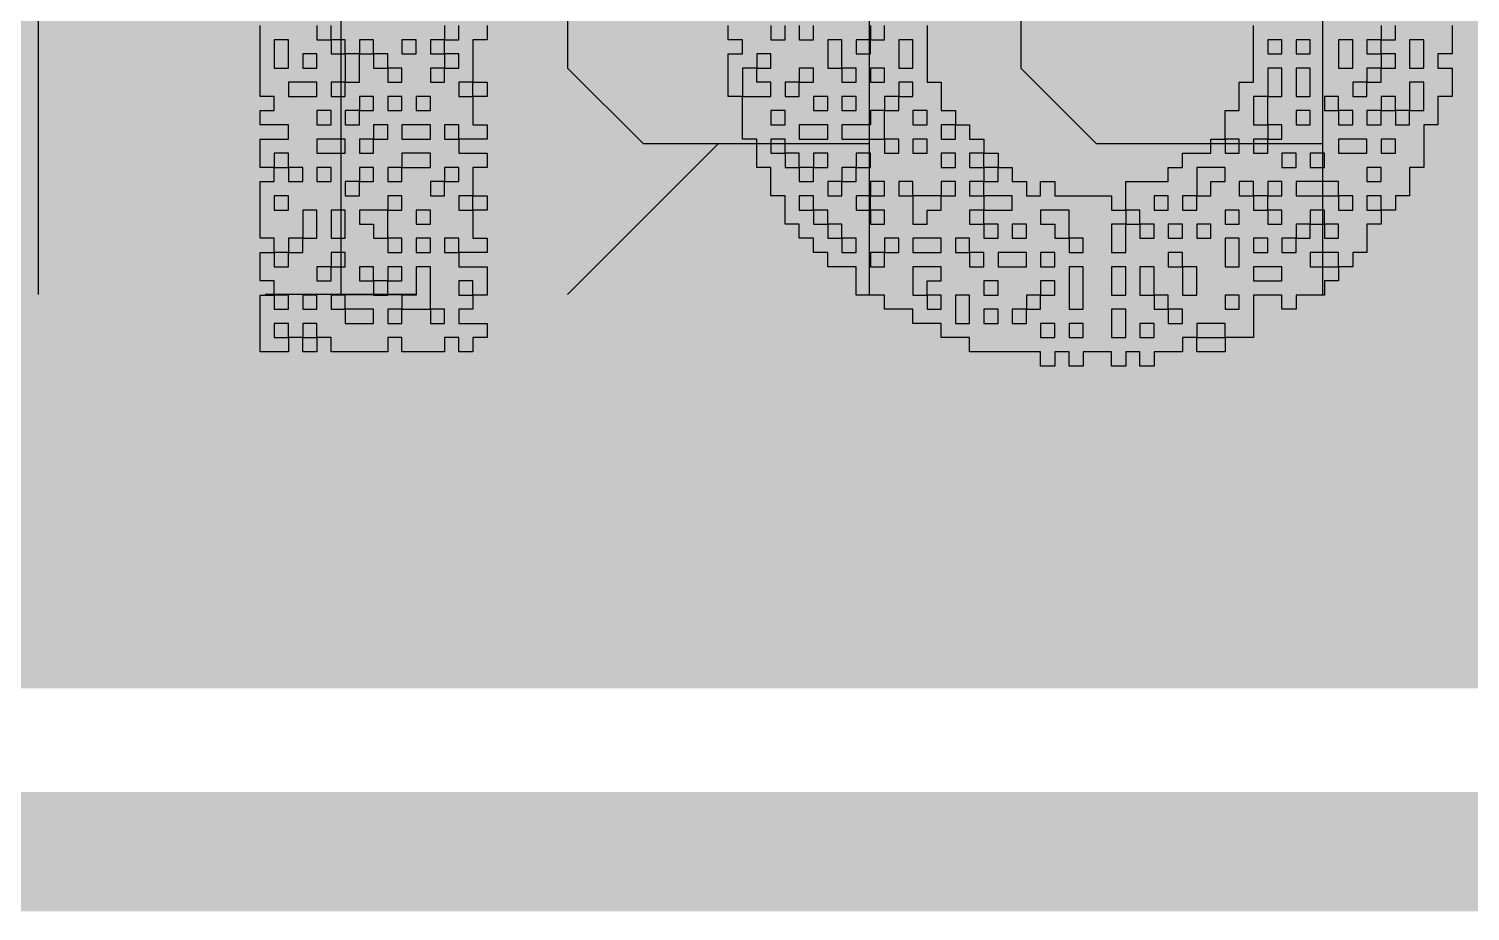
# Model space of a CAD drawing. Header units: millimetres. Extents: x 3.06 to 5.82, y 1.29 to 3.84.
# Drawn here: x 4.2598 to 4.3805, y 1.2863 to 1.3603 of the extents above; entities that cross this region are included whole.
import ezdxf

# ---------------------------------------------------------------- set-up
doc = ezdxf.new("R2010")
doc.units = ezdxf.units.MM
doc.header["$MEASUREMENT"] = 0
for name, color, linetype in [('BottomLayer', 5, 'Continuous'), ('BottomOverlay', 54, 'Continuous'), ('Mechanical13', 56, 'Continuous'), ('TopLayer', 1, 'Continuous'), ('TopOverlay', 2, 'Continuous'), ('TopPaste', 8, 'Continuous'), ('TopSolder', 216, 'Continuous')]:
    doc.layers.add(name, color=color, linetype=linetype)

# ---------------------------------------------------------------- blocks, each defined once
blk = doc.blocks.new('C__0805_58')
at = {"layer": 'TopLayer'}
for points in [[(-0.06, -0.03), (-0.02, -0.03), (-0.06, 0.03), (-0.02, 0.03)], [(0.02, -0.03), (0.06, -0.03), (0.02, 0.03), (0.06, 0.03)]]:
    blk.add_solid(points, dxfattribs=at)
at = {"layer": 'TopOverlay', "const_width": 0.00787}
for points in [[(-0.065, 0.035), (-0.065, -0.035)], [(-0.065, 0.035), (-0.024, 0.035)], [(0.024, 0.035), (0.065, 0.035)], [(0.065, 0.035), (0.065, -0.035)], [(-0.065, -0.035), (-0.024, -0.035)], [(0.024, -0.035), (0.065, -0.035)]]:
    blk.add_lwpolyline(points, dxfattribs=at)
at = {"layer": 'TopOverlay', "const_width": 0.00394}
for points in [[(-0.06697, 0.035, 1), (-0.06303, 0.035, 1)], [(-0.06697, 0.035, 1), (-0.06303, 0.035, 1)], [(-0.02597, 0.035, 1), (-0.02203, 0.035, 1)], [(0.02203, 0.035, 1), (0.02597, 0.035, 1)], [(0.06303, 0.035, 1), (0.06697, 0.035, 1)], [(0.06303, 0.035, 1), (0.06697, 0.035, 1)], [(-0.06697, -0.035, 1), (-0.06303, -0.035, 1)], [(-0.06697, -0.035, 1), (-0.06303, -0.035, 1)], [(-0.02597, -0.035, 1), (-0.02203, -0.035, 1)], [(0.02203, -0.035, 1), (0.02597, -0.035, 1)], [(0.06303, -0.035, 1), (0.06697, -0.035, 1)], [(0.06303, -0.035, 1), (0.06697, -0.035, 1)]]:
    blk.add_lwpolyline(points, format="xyb", close=True, dxfattribs=at)
at = {"layer": 'TopPaste'}
for points in [[(-0.06, -0.03), (-0.02, -0.03), (-0.06, 0.03), (-0.02, 0.03)], [(0.02, -0.03), (0.06, -0.03), (0.02, 0.03), (0.06, 0.03)]]:
    blk.add_solid(points, dxfattribs=at)
at = {"layer": 'TopSolder'}
for points in [[(-0.06276, -0.03276), (-0.01724, -0.03276), (-0.06276, 0.03276), (-0.01724, 0.03276)], [(0.01724, -0.03276), (0.06276, -0.03276), (0.01724, 0.03276), (0.06276, 0.03276)]]:
    blk.add_solid(points, dxfattribs=at)

msp = doc.modelspace()

# ---------------------------------------------------------------- linework, layer by layer
at = {"layer": 'BottomLayer'}
msp.add_solid([(4.133, 1.305), (5.162, 1.305), (4.133, 1.397), (5.162, 1.397)], dxfattribs=at)
at = {"layer": 'BottomOverlay'}
for p, q in [((4.26056, 1.338), (4.26056, 1.37599)), ((4.28589, 1.37599), (4.28589, 1.338)), ((4.33021, 1.338), (4.33021, 1.37599)), ((4.3682, 1.338), (4.3682, 1.37599)), ((4.30488, 1.36966), (4.30488, 1.35699)), ((4.34287, 1.36966), (4.34287, 1.35699)), ((4.30488, 1.35699), (4.31122, 1.35066)), ((4.34287, 1.35699), (4.3492, 1.35066)), ((4.31755, 1.35066), (4.30488, 1.338)), ((4.31122, 1.35066), (4.33021, 1.35066)), ((4.3492, 1.35066), (4.3682, 1.35066)), ((4.29222, 1.338), (4.27956, 1.338)), ((4.28589, 1.338), (4.29222, 1.338))]:
    msp.add_line(p, q, dxfattribs=at)
at = {"layer": 'Mechanical13', "const_width": 0.01}
msp.add_lwpolyline([(3.303, 1.29131), (5.81898, 1.29131)], dxfattribs=at)
at = {"layer": 'TopLayer'}
for points, const_width in [([(4.28, 1.34), (4.995, 1.34)], 0.04), ([(4.215, 1.33256), (4.27256, 1.33256)], 0.022)]:
    msp.add_lwpolyline(points, dxfattribs=dict(at, const_width=const_width))
for points, const_width in [([(4.27, 1.34, 1), (4.29, 1.34, 1)], 0.02), ([(4.2745, 1.34, 1), (4.2855, 1.34, 1)], 0.011), ([(4.26706, 1.33256, 1), (4.27806, 1.33256, 1)], 0.011), ([(4.26706, 1.33256, 1), (4.27806, 1.33256, 1)], 0.011)]:
    msp.add_lwpolyline(points, format="xyb", close=True, dxfattribs=dict(at, const_width=const_width))
at = {"layer": 'TopLayer', "const_width": 0.022}
msp.add_lwpolyline([(4.28, 1.34, -0.414214), (4.27256, 1.33256)], format="xyb", dxfattribs=at)
at = {"layer": 'TopOverlay'}
for p, q in [((4.27913, 1.35936), (4.27913, 1.36055)), ((4.28389, 1.36055), (4.28389, 1.35936)), ((4.28508, 1.35936), (4.28508, 1.36055)), ((4.29459, 1.36055), (4.29459, 1.35936)), ((4.29578, 1.35936), (4.29578, 1.36055)), ((4.29816, 1.36055), (4.29816, 1.35936)), ((4.31837, 1.35936), (4.31837, 1.36055)), ((4.32194, 1.36055), (4.32194, 1.35936)), ((4.32313, 1.35936), (4.32313, 1.36055)), ((4.32432, 1.36055), (4.32432, 1.35936)), ((4.32551, 1.35936), (4.32551, 1.36055)), ((4.33027, 1.36055), (4.33027, 1.35936)), ((4.33146, 1.35936), (4.33146, 1.36055)), ((4.33502, 1.36055), (4.33502, 1.35936)), ((4.36238, 1.35936), (4.36238, 1.36055)), ((4.37308, 1.36055), (4.37308, 1.35936)), ((4.37427, 1.35936), (4.37427, 1.36055)), ((4.37903, 1.36055), (4.37903, 1.35936)), ((4.27913, 1.35818), (4.27913, 1.35936)), ((4.28151, 1.35936), (4.28032, 1.35936)), ((4.28032, 1.35936), (4.28032, 1.35818)), ((4.28151, 1.35818), (4.28151, 1.35936)), ((4.28389, 1.35936), (4.28508, 1.35936)), ((4.28508, 1.35936), (4.28508, 1.35818)), ((4.28626, 1.35936), (4.28508, 1.35936)), ((4.28626, 1.35818), (4.28626, 1.35936)), ((4.28864, 1.35936), (4.28745, 1.35936)), ((4.28745, 1.35936), (4.28745, 1.35818)), ((4.28864, 1.35818), (4.28864, 1.35936)), ((4.29221, 1.35936), (4.29102, 1.35936)), ((4.29102, 1.35936), (4.29102, 1.35818)), ((4.29221, 1.35818), (4.29221, 1.35936)), ((4.29459, 1.35936), (4.2934, 1.35936)), ((4.2934, 1.35936), (4.2934, 1.35818)), ((4.29459, 1.35936), (4.29578, 1.35936)), ((4.29459, 1.35818), (4.29459, 1.35936)), ((4.29816, 1.35936), (4.29697, 1.35936)), ((4.29697, 1.35936), (4.29697, 1.35818)), ((4.31956, 1.35936), (4.31837, 1.35936)), ((4.31956, 1.35818), (4.31956, 1.35936)), ((4.32194, 1.35936), (4.32313, 1.35936)), ((4.32432, 1.35936), (4.32551, 1.35936)), ((4.32789, 1.35936), (4.3267, 1.35936)), ((4.3267, 1.35936), (4.3267, 1.35818)), ((4.32789, 1.35818), (4.32789, 1.35936)), ((4.33027, 1.35936), (4.32908, 1.35936)), ((4.32908, 1.35936), (4.32908, 1.35818)), ((4.33027, 1.35936), (4.33146, 1.35936)), ((4.33027, 1.35818), (4.33027, 1.35936)), ((4.33384, 1.35936), (4.33265, 1.35936)), ((4.33265, 1.35936), (4.33265, 1.35818)), ((4.33384, 1.35818), (4.33384, 1.35936)), ((4.33502, 1.35936), (4.33502, 1.35818)), ((4.36238, 1.35818), (4.36238, 1.35936)), ((4.36476, 1.35936), (4.36357, 1.35936)), ((4.36357, 1.35936), (4.36357, 1.35818)), ((4.36476, 1.35818), (4.36476, 1.35936)), ((4.36713, 1.35936), (4.36595, 1.35936)), ((4.36595, 1.35936), (4.36595, 1.35818)), ((4.36713, 1.35818), (4.36713, 1.35936)), ((4.3707, 1.35936), (4.36951, 1.35936)), ((4.36951, 1.35936), (4.36951, 1.35818)), ((4.3707, 1.35818), (4.3707, 1.35936)), ((4.37308, 1.35936), (4.37189, 1.35936)), ((4.37189, 1.35936), (4.37189, 1.35818)), ((4.37308, 1.35936), (4.37427, 1.35936)), ((4.37308, 1.35818), (4.37308, 1.35936)), ((4.37665, 1.35936), (4.37546, 1.35936)), ((4.37546, 1.35936), (4.37546, 1.35818)), ((4.37665, 1.35818), (4.37665, 1.35936)), ((4.37903, 1.35936), (4.37903, 1.35818)), ((4.27913, 1.35699), (4.27913, 1.35818)), ((4.28032, 1.35818), (4.28032, 1.35699)), ((4.28151, 1.35699), (4.28151, 1.35818)), ((4.28389, 1.35818), (4.2827, 1.35818)), ((4.2827, 1.35818), (4.2827, 1.35699)), ((4.28389, 1.35699), (4.28389, 1.35818)), ((4.28508, 1.35818), (4.28626, 1.35818)), ((4.28626, 1.35818), (4.28626, 1.35699)), ((4.28745, 1.35818), (4.28626, 1.35818)), ((4.28745, 1.35818), (4.28864, 1.35818)), ((4.28745, 1.35699), (4.28745, 1.35818)), ((4.28864, 1.35818), (4.28864, 1.35699)), ((4.28983, 1.35818), (4.28864, 1.35818)), ((4.28983, 1.35699), (4.28983, 1.35818)), ((4.29102, 1.35818), (4.29221, 1.35818)), ((4.2934, 1.35818), (4.29459, 1.35818)), ((4.29459, 1.35818), (4.29459, 1.35699)), ((4.29578, 1.35818), (4.29459, 1.35818)), ((4.29578, 1.35699), (4.29578, 1.35818)), ((4.29697, 1.35818), (4.29697, 1.35699)), ((4.31837, 1.35699), (4.31837, 1.35818)), ((4.31837, 1.35818), (4.31956, 1.35818)), ((4.32194, 1.35818), (4.32075, 1.35818)), ((4.32075, 1.35818), (4.32075, 1.35699)), ((4.32194, 1.35699), (4.32194, 1.35818)), ((4.3267, 1.35818), (4.3267, 1.35699)), ((4.32789, 1.35699), (4.32789, 1.35818)), ((4.32908, 1.35818), (4.33027, 1.35818)), ((4.33265, 1.35818), (4.33265, 1.35699)), ((4.33384, 1.35699), (4.33384, 1.35818)), ((4.33502, 1.35818), (4.33502, 1.35699)), ((4.36238, 1.35699), (4.36238, 1.35818)), ((4.36357, 1.35818), (4.36476, 1.35818)), ((4.36595, 1.35818), (4.36713, 1.35818)), ((4.36951, 1.35818), (4.36951, 1.35699)), ((4.3707, 1.35699), (4.3707, 1.35818)), ((4.37189, 1.35818), (4.37308, 1.35818)), ((4.37308, 1.35818), (4.37308, 1.35699)), ((4.37427, 1.35818), (4.37308, 1.35818)), ((4.37427, 1.35699), (4.37427, 1.35818)), ((4.37546, 1.35818), (4.37546, 1.35699)), ((4.37665, 1.35699), (4.37665, 1.35818)), ((4.37903, 1.35818), (4.37784, 1.35818)), ((4.37784, 1.35818), (4.37784, 1.35699)), ((4.27913, 1.3558), (4.27913, 1.35699)), ((4.28032, 1.35699), (4.28151, 1.35699)), ((4.2827, 1.35699), (4.28389, 1.35699)), ((4.28626, 1.35699), (4.28626, 1.3558)), ((4.28745, 1.3558), (4.28745, 1.35699)), ((4.28864, 1.35699), (4.28983, 1.35699)), ((4.28983, 1.35699), (4.28983, 1.3558)), ((4.29102, 1.35699), (4.28983, 1.35699)), ((4.29102, 1.3558), (4.29102, 1.35699)), ((4.29459, 1.35699), (4.2934, 1.35699)), ((4.2934, 1.35699), (4.2934, 1.3558)), ((4.29459, 1.35699), (4.29578, 1.35699)), ((4.29459, 1.3558), (4.29459, 1.35699)), ((4.29697, 1.35699), (4.29697, 1.3558)), ((4.31837, 1.3558), (4.31837, 1.35699)), ((4.32075, 1.35699), (4.31956, 1.35699)), ((4.31956, 1.35699), (4.31956, 1.3558)), ((4.32075, 1.35699), (4.32194, 1.35699)), ((4.32075, 1.3558), (4.32075, 1.35699)), ((4.32551, 1.35699), (4.32432, 1.35699)), ((4.32432, 1.35699), (4.32432, 1.3558)), ((4.32551, 1.3558), (4.32551, 1.35699)), ((4.3267, 1.35699), (4.32789, 1.35699)), ((4.32789, 1.35699), (4.32789, 1.3558)), ((4.32908, 1.35699), (4.32789, 1.35699)), ((4.32908, 1.3558), (4.32908, 1.35699)), ((4.33146, 1.35699), (4.33027, 1.35699)), ((4.33027, 1.35699), (4.33027, 1.3558)), ((4.33146, 1.3558), (4.33146, 1.35699)), ((4.33265, 1.35699), (4.33384, 1.35699)), ((4.33502, 1.35699), (4.33502, 1.3558)), ((4.36238, 1.3558), (4.36238, 1.35699)), ((4.36476, 1.35699), (4.36357, 1.35699)), ((4.36357, 1.35699), (4.36357, 1.3558)), ((4.36476, 1.3558), (4.36476, 1.35699)), ((4.36713, 1.35699), (4.36595, 1.35699)), ((4.36595, 1.35699), (4.36595, 1.3558)), ((4.36713, 1.3558), (4.36713, 1.35699)), ((4.36951, 1.35699), (4.3707, 1.35699)), ((4.37308, 1.35699), (4.37189, 1.35699)), ((4.37189, 1.35699), (4.37189, 1.3558)), ((4.37308, 1.35699), (4.37427, 1.35699)), ((4.37308, 1.3558), (4.37308, 1.35699)), ((4.37546, 1.35699), (4.37665, 1.35699)), ((4.37784, 1.35699), (4.37903, 1.35699)), ((4.37903, 1.35699), (4.37903, 1.3558)), ((4.27913, 1.35461), (4.27913, 1.3558)), ((4.28389, 1.3558), (4.28151, 1.3558)), ((4.28151, 1.3558), (4.28151, 1.35461)), ((4.28389, 1.35461), (4.28389, 1.3558)), ((4.28626, 1.3558), (4.28508, 1.3558)), ((4.28508, 1.3558), (4.28508, 1.35461)), ((4.28626, 1.3558), (4.28745, 1.3558)), ((4.28626, 1.35461), (4.28626, 1.3558)), ((4.28983, 1.3558), (4.29102, 1.3558)), ((4.2934, 1.3558), (4.29459, 1.3558)), ((4.29697, 1.3558), (4.29578, 1.3558)), ((4.29578, 1.3558), (4.29578, 1.35461)), ((4.29697, 1.3558), (4.29816, 1.3558)), ((4.29697, 1.35461), (4.29697, 1.3558)), ((4.29816, 1.3558), (4.29816, 1.35461)), ((4.31837, 1.35461), (4.31837, 1.3558)), ((4.31956, 1.3558), (4.31956, 1.35461)), ((4.32194, 1.3558), (4.32075, 1.3558)), ((4.32194, 1.35461), (4.32194, 1.3558)), ((4.32432, 1.3558), (4.32313, 1.3558)), ((4.32313, 1.3558), (4.32313, 1.35461)), ((4.32432, 1.3558), (4.32551, 1.3558)), ((4.32432, 1.35461), (4.32432, 1.3558)), ((4.32789, 1.3558), (4.32908, 1.3558)), ((4.33027, 1.3558), (4.33146, 1.3558)), ((4.33384, 1.3558), (4.33265, 1.3558)), ((4.33265, 1.3558), (4.33265, 1.35461)), ((4.33384, 1.35461), (4.33384, 1.3558)), ((4.33502, 1.3558), (4.33621, 1.3558)), ((4.33621, 1.3558), (4.33621, 1.35461)), ((4.36119, 1.35461), (4.36119, 1.3558)), ((4.36119, 1.3558), (4.36238, 1.3558)), ((4.36357, 1.3558), (4.36357, 1.35461)), ((4.36476, 1.35461), (4.36476, 1.3558)), ((4.36595, 1.3558), (4.36595, 1.35461)), ((4.36713, 1.35461), (4.36713, 1.3558)), ((4.37189, 1.3558), (4.3707, 1.3558)), ((4.3707, 1.3558), (4.3707, 1.35461)), ((4.37189, 1.3558), (4.37308, 1.3558)), ((4.37189, 1.35461), (4.37189, 1.3558)), ((4.37665, 1.3558), (4.37546, 1.3558)), ((4.37546, 1.3558), (4.37546, 1.35461)), ((4.37665, 1.35461), (4.37665, 1.3558)), ((4.37903, 1.3558), (4.37903, 1.35461)), ((4.28032, 1.35461), (4.27913, 1.35461)), ((4.28032, 1.35342), (4.28032, 1.35461)), ((4.28151, 1.35461), (4.28389, 1.35461)), ((4.28508, 1.35461), (4.28626, 1.35461)), ((4.28864, 1.35461), (4.28745, 1.35461)), ((4.28745, 1.35461), (4.28745, 1.35342)), ((4.28864, 1.35342), (4.28864, 1.35461)), ((4.29102, 1.35461), (4.28983, 1.35461)), ((4.28983, 1.35461), (4.28983, 1.35342)), ((4.29102, 1.35342), (4.29102, 1.35461)), ((4.2934, 1.35461), (4.29221, 1.35461)), ((4.29221, 1.35461), (4.29221, 1.35342)), ((4.2934, 1.35342), (4.2934, 1.35461)), ((4.29578, 1.35461), (4.29697, 1.35461)), ((4.29816, 1.35461), (4.29697, 1.35461)), ((4.29697, 1.35461), (4.29697, 1.35342)), ((4.31956, 1.35461), (4.31837, 1.35461)), ((4.31956, 1.35342), (4.31956, 1.35461)), ((4.31956, 1.35461), (4.32194, 1.35461)), ((4.32313, 1.35461), (4.32432, 1.35461)), ((4.3267, 1.35461), (4.32551, 1.35461)), ((4.32551, 1.35461), (4.32551, 1.35342)), ((4.3267, 1.35342), (4.3267, 1.35461)), ((4.32908, 1.35461), (4.32789, 1.35461)), ((4.32789, 1.35461), (4.32789, 1.35342)), ((4.32908, 1.35342), (4.32908, 1.35461)), ((4.33265, 1.35461), (4.33146, 1.35461)), ((4.33146, 1.35461), (4.33146, 1.35342)), ((4.33265, 1.35461), (4.33384, 1.35461)), ((4.33265, 1.35342), (4.33265, 1.35461)), ((4.33621, 1.35461), (4.33621, 1.35342)), ((4.36119, 1.35342), (4.36119, 1.35461)), ((4.36357, 1.35461), (4.36238, 1.35461)), ((4.36238, 1.35461), (4.36238, 1.35342)), ((4.36357, 1.35461), (4.36476, 1.35461)), ((4.36357, 1.35342), (4.36357, 1.35461)), ((4.36595, 1.35461), (4.36713, 1.35461)), ((4.36951, 1.35461), (4.36832, 1.35461)), ((4.36832, 1.35461), (4.36832, 1.35342)), ((4.36951, 1.35342), (4.36951, 1.35461)), ((4.3707, 1.35461), (4.37189, 1.35461)), ((4.37427, 1.35461), (4.37308, 1.35461)), ((4.37308, 1.35461), (4.37308, 1.35342)), ((4.37427, 1.35342), (4.37427, 1.35461)), ((4.37546, 1.35461), (4.37546, 1.35342)), ((4.37665, 1.35342), (4.37665, 1.35461)), ((4.37903, 1.35461), (4.37784, 1.35461)), ((4.37784, 1.35461), (4.37784, 1.35342)), ((4.27913, 1.35223), (4.27913, 1.35342)), ((4.27913, 1.35342), (4.28032, 1.35342)), ((4.28508, 1.35342), (4.28389, 1.35342)), ((4.28389, 1.35342), (4.28389, 1.35223)), ((4.28508, 1.35223), (4.28508, 1.35342)), ((4.28745, 1.35342), (4.28626, 1.35342)), ((4.28626, 1.35342), (4.28626, 1.35223)), ((4.28745, 1.35342), (4.28864, 1.35342)), ((4.28745, 1.35223), (4.28745, 1.35342)), ((4.28983, 1.35342), (4.29102, 1.35342)), ((4.29221, 1.35342), (4.2934, 1.35342)), ((4.29697, 1.35342), (4.29697, 1.35223)), ((4.31956, 1.35223), (4.31956, 1.35342)), ((4.32313, 1.35342), (4.32194, 1.35342)), ((4.32194, 1.35342), (4.32194, 1.35223)), ((4.32313, 1.35223), (4.32313, 1.35342)), ((4.32551, 1.35342), (4.3267, 1.35342)), ((4.32789, 1.35342), (4.32908, 1.35342)), ((4.33146, 1.35342), (4.33027, 1.35342)), ((4.33027, 1.35342), (4.33027, 1.35223)), ((4.33146, 1.35342), (4.33265, 1.35342)), ((4.33146, 1.35223), (4.33146, 1.35342)), ((4.33502, 1.35342), (4.33384, 1.35342)), ((4.33384, 1.35342), (4.33384, 1.35223)), ((4.33502, 1.35223), (4.33502, 1.35342)), ((4.33621, 1.35342), (4.3374, 1.35342)), ((4.3374, 1.35342), (4.3374, 1.35223)), ((4.36, 1.35223), (4.36, 1.35342)), ((4.36, 1.35342), (4.36119, 1.35342)), ((4.36238, 1.35342), (4.36238, 1.35223)), ((4.36357, 1.35223), (4.36357, 1.35342)), ((4.36713, 1.35342), (4.36595, 1.35342)), ((4.36595, 1.35342), (4.36595, 1.35223)), ((4.36713, 1.35223), (4.36713, 1.35342)), ((4.36832, 1.35342), (4.36951, 1.35342)), ((4.36951, 1.35342), (4.36951, 1.35223)), ((4.3707, 1.35342), (4.36951, 1.35342)), ((4.3707, 1.35223), (4.3707, 1.35342)), ((4.37308, 1.35342), (4.37189, 1.35342)), ((4.37189, 1.35342), (4.37189, 1.35223)), ((4.37308, 1.35342), (4.37427, 1.35342)), ((4.37308, 1.35223), (4.37308, 1.35342)), ((4.37427, 1.35342), (4.37427, 1.35223)), ((4.37546, 1.35342), (4.37427, 1.35342)), ((4.37546, 1.35342), (4.37665, 1.35342)), ((4.37546, 1.35223), (4.37546, 1.35342)), ((4.37784, 1.35342), (4.37784, 1.35223)), ((4.28151, 1.35223), (4.27913, 1.35223)), ((4.28151, 1.35104), (4.28151, 1.35223)), ((4.28389, 1.35223), (4.28508, 1.35223)), ((4.28626, 1.35223), (4.28745, 1.35223)), ((4.28983, 1.35223), (4.28864, 1.35223)), ((4.28864, 1.35223), (4.28864, 1.35104)), ((4.28983, 1.35104), (4.28983, 1.35223)), ((4.2934, 1.35223), (4.29102, 1.35223)), ((4.29102, 1.35223), (4.29102, 1.35104)), ((4.2934, 1.35104), (4.2934, 1.35223)), ((4.29578, 1.35223), (4.29459, 1.35223)), ((4.29459, 1.35223), (4.29459, 1.35104)), ((4.29578, 1.35104), (4.29578, 1.35223)), ((4.29697, 1.35223), (4.29816, 1.35223)), ((4.29816, 1.35223), (4.29816, 1.35104)), ((4.31956, 1.35104), (4.31956, 1.35223)), ((4.32194, 1.35223), (4.32313, 1.35223)), ((4.3267, 1.35223), (4.32432, 1.35223)), ((4.32432, 1.35223), (4.32432, 1.35104)), ((4.3267, 1.35104), (4.3267, 1.35223)), ((4.33027, 1.35223), (4.32789, 1.35223)), ((4.32789, 1.35223), (4.32789, 1.35104)), ((4.33146, 1.35104), (4.33146, 1.35223)), ((4.33384, 1.35223), (4.33502, 1.35223)), ((4.3374, 1.35223), (4.33621, 1.35223)), ((4.33621, 1.35223), (4.33621, 1.35104)), ((4.3374, 1.35223), (4.33859, 1.35223)), ((4.3374, 1.35104), (4.3374, 1.35223)), ((4.33859, 1.35223), (4.33859, 1.35104)), ((4.36, 1.35104), (4.36, 1.35223)), ((4.36238, 1.35223), (4.36357, 1.35223)), ((4.36357, 1.35223), (4.36357, 1.35104)), ((4.36476, 1.35223), (4.36357, 1.35223)), ((4.36476, 1.35104), (4.36476, 1.35223)), ((4.36595, 1.35223), (4.36713, 1.35223)), ((4.36951, 1.35223), (4.3707, 1.35223)), ((4.37189, 1.35223), (4.37308, 1.35223)), ((4.37427, 1.35223), (4.37546, 1.35223)), ((4.37784, 1.35223), (4.37665, 1.35223)), ((4.37665, 1.35223), (4.37665, 1.35104)), ((4.27913, 1.34985), (4.27913, 1.35104)), ((4.27913, 1.35104), (4.28151, 1.35104)), ((4.28626, 1.35104), (4.28389, 1.35104)), ((4.28389, 1.35104), (4.28389, 1.34985)), ((4.28626, 1.34985), (4.28626, 1.35104)), ((4.28864, 1.35104), (4.28745, 1.35104)), ((4.28745, 1.35104), (4.28745, 1.34985)), ((4.28864, 1.35104), (4.28983, 1.35104)), ((4.28864, 1.34985), (4.28864, 1.35104)), ((4.29102, 1.35104), (4.2934, 1.35104)), ((4.29459, 1.35104), (4.29578, 1.35104)), ((4.29816, 1.35104), (4.29578, 1.35104)), ((4.29578, 1.35104), (4.29578, 1.34985)), ((4.32075, 1.35104), (4.31956, 1.35104)), ((4.32075, 1.34985), (4.32075, 1.35104)), ((4.32313, 1.35104), (4.32194, 1.35104)), ((4.32194, 1.35104), (4.32194, 1.34985)), ((4.32313, 1.34985), (4.32313, 1.35104)), ((4.32432, 1.35104), (4.3267, 1.35104)), ((4.32789, 1.35104), (4.33146, 1.35104)), ((4.33146, 1.35104), (4.33146, 1.34985)), ((4.33265, 1.35104), (4.33146, 1.35104)), ((4.33265, 1.34985), (4.33265, 1.35104)), ((4.33502, 1.35104), (4.33384, 1.35104)), ((4.33384, 1.35104), (4.33384, 1.34985)), ((4.33502, 1.34985), (4.33502, 1.35104)), ((4.33621, 1.35104), (4.3374, 1.35104)), ((4.33859, 1.35104), (4.33978, 1.35104)), ((4.33978, 1.35104), (4.33978, 1.34985)), ((4.35881, 1.34985), (4.35881, 1.35104)), ((4.35881, 1.35104), (4.36, 1.35104)), ((4.36, 1.35104), (4.36, 1.34985)), ((4.36119, 1.35104), (4.36, 1.35104)), ((4.36119, 1.34985), (4.36119, 1.35104)), ((4.36357, 1.35104), (4.36238, 1.35104)), ((4.36238, 1.35104), (4.36238, 1.34985)), ((4.36357, 1.35104), (4.36476, 1.35104)), ((4.36357, 1.34985), (4.36357, 1.35104)), ((4.37189, 1.35104), (4.36951, 1.35104)), ((4.36951, 1.35104), (4.36951, 1.34985)), ((4.37189, 1.34985), (4.37189, 1.35104)), ((4.37427, 1.35104), (4.37308, 1.35104)), ((4.37308, 1.35104), (4.37308, 1.34985)), ((4.37427, 1.34985), (4.37427, 1.35104)), ((4.37665, 1.35104), (4.37665, 1.34985)), ((4.27913, 1.34866), (4.27913, 1.34985)), ((4.28151, 1.34985), (4.28032, 1.34985)), ((4.28032, 1.34985), (4.28032, 1.34866)), ((4.28151, 1.34866), (4.28151, 1.34985)), ((4.28389, 1.34985), (4.28626, 1.34985)), ((4.28745, 1.34985), (4.28864, 1.34985)), ((4.2934, 1.34985), (4.29102, 1.34985)), ((4.29102, 1.34985), (4.29102, 1.34866)), ((4.2934, 1.34866), (4.2934, 1.34985)), ((4.29578, 1.34985), (4.29816, 1.34985)), ((4.29816, 1.34985), (4.29816, 1.34866)), ((4.32075, 1.34866), (4.32075, 1.34985)), ((4.32194, 1.34985), (4.32313, 1.34985)), ((4.32313, 1.34985), (4.32313, 1.34866)), ((4.32432, 1.34985), (4.32313, 1.34985)), ((4.32432, 1.34866), (4.32432, 1.34985)), ((4.3267, 1.34985), (4.32551, 1.34985)), ((4.32551, 1.34985), (4.32551, 1.34866)), ((4.3267, 1.34866), (4.3267, 1.34985)), ((4.33027, 1.34985), (4.32908, 1.34985)), ((4.32908, 1.34985), (4.32908, 1.34866)), ((4.33027, 1.34866), (4.33027, 1.34985)), ((4.33146, 1.34985), (4.33265, 1.34985)), ((4.33384, 1.34985), (4.33502, 1.34985)), ((4.3374, 1.34985), (4.33621, 1.34985)), ((4.33621, 1.34985), (4.33621, 1.34866)), ((4.3374, 1.34866), (4.3374, 1.34985)), ((4.33978, 1.34985), (4.33859, 1.34985)), ((4.33859, 1.34985), (4.33859, 1.34866)), ((4.33978, 1.34985), (4.34097, 1.34985)), ((4.33978, 1.34866), (4.33978, 1.34985)), ((4.34097, 1.34985), (4.34097, 1.34866)), ((4.35643, 1.34866), (4.35643, 1.34985)), ((4.35643, 1.34985), (4.35881, 1.34985)), ((4.36, 1.34985), (4.36119, 1.34985)), ((4.36238, 1.34985), (4.36357, 1.34985)), ((4.36595, 1.34985), (4.36476, 1.34985)), ((4.36476, 1.34985), (4.36476, 1.34866)), ((4.36595, 1.34866), (4.36595, 1.34985)), ((4.36832, 1.34985), (4.36713, 1.34985)), ((4.36713, 1.34985), (4.36713, 1.34866)), ((4.36832, 1.34866), (4.36832, 1.34985)), ((4.36951, 1.34985), (4.37189, 1.34985)), ((4.37308, 1.34985), (4.37427, 1.34985)), ((4.37665, 1.34985), (4.37665, 1.34866)), ((4.28032, 1.34866), (4.27913, 1.34866)), ((4.28032, 1.34747), (4.28032, 1.34866)), ((4.28032, 1.34866), (4.28151, 1.34866)), ((4.28151, 1.34866), (4.28151, 1.34747)), ((4.2827, 1.34866), (4.28151, 1.34866)), ((4.2827, 1.34747), (4.2827, 1.34866)), ((4.28508, 1.34866), (4.28389, 1.34866)), ((4.28389, 1.34866), (4.28389, 1.34747)), ((4.28508, 1.34747), (4.28508, 1.34866)), ((4.28864, 1.34866), (4.28745, 1.34866)), ((4.28745, 1.34866), (4.28745, 1.34747)), ((4.28864, 1.34747), (4.28864, 1.34866)), ((4.29102, 1.34866), (4.28983, 1.34866)), ((4.28983, 1.34866), (4.28983, 1.34747)), ((4.29102, 1.34866), (4.2934, 1.34866)), ((4.29102, 1.34747), (4.29102, 1.34866)), ((4.29578, 1.34866), (4.29459, 1.34866)), ((4.29459, 1.34866), (4.29459, 1.34747)), ((4.29578, 1.34747), (4.29578, 1.34866)), ((4.29816, 1.34866), (4.29697, 1.34866)), ((4.29697, 1.34866), (4.29697, 1.34747)), ((4.32194, 1.34866), (4.32075, 1.34866)), ((4.32194, 1.34747), (4.32194, 1.34866)), ((4.32313, 1.34866), (4.32432, 1.34866)), ((4.32432, 1.34866), (4.32432, 1.34747)), ((4.32551, 1.34866), (4.32432, 1.34866)), ((4.32551, 1.34866), (4.3267, 1.34866)), ((4.32551, 1.34747), (4.32551, 1.34866)), ((4.32908, 1.34866), (4.32789, 1.34866)), ((4.32789, 1.34866), (4.32789, 1.34747)), ((4.32908, 1.34866), (4.33027, 1.34866)), ((4.32908, 1.34747), (4.32908, 1.34866)), ((4.33621, 1.34866), (4.3374, 1.34866)), ((4.33859, 1.34866), (4.33978, 1.34866)), ((4.33978, 1.34866), (4.33978, 1.34747)), ((4.34097, 1.34866), (4.33978, 1.34866)), ((4.34097, 1.34866), (4.34216, 1.34866)), ((4.34097, 1.34747), (4.34097, 1.34866)), ((4.34216, 1.34866), (4.34216, 1.34747)), ((4.35524, 1.34747), (4.35524, 1.34866)), ((4.35524, 1.34866), (4.35643, 1.34866)), ((4.36, 1.34866), (4.35762, 1.34866)), ((4.35762, 1.34866), (4.35762, 1.34747)), ((4.36, 1.34747), (4.36, 1.34866)), ((4.36476, 1.34866), (4.36595, 1.34866)), ((4.36713, 1.34866), (4.36832, 1.34866)), ((4.37308, 1.34866), (4.37189, 1.34866)), ((4.37189, 1.34866), (4.37189, 1.34747)), ((4.37308, 1.34747), (4.37308, 1.34866)), ((4.37665, 1.34866), (4.37546, 1.34866)), ((4.37546, 1.34866), (4.37546, 1.34747)), ((4.27913, 1.34628), (4.27913, 1.34747)), ((4.27913, 1.34747), (4.28032, 1.34747)), ((4.28151, 1.34747), (4.2827, 1.34747)), ((4.28389, 1.34747), (4.28508, 1.34747)), ((4.28745, 1.34747), (4.28626, 1.34747)), ((4.28626, 1.34747), (4.28626, 1.34628)), ((4.28745, 1.34747), (4.28864, 1.34747)), ((4.28745, 1.34628), (4.28745, 1.34747)), ((4.28983, 1.34747), (4.29102, 1.34747)), ((4.29459, 1.34747), (4.2934, 1.34747)), ((4.2934, 1.34747), (4.2934, 1.34628)), ((4.29459, 1.34747), (4.29578, 1.34747)), ((4.29459, 1.34628), (4.29459, 1.34747)), ((4.29697, 1.34747), (4.29697, 1.34628)), ((4.32194, 1.34628), (4.32194, 1.34747)), ((4.32432, 1.34747), (4.32551, 1.34747)), ((4.32789, 1.34747), (4.3267, 1.34747)), ((4.3267, 1.34747), (4.3267, 1.34628)), ((4.32789, 1.34747), (4.32908, 1.34747)), ((4.32789, 1.34628), (4.32789, 1.34747)), ((4.33146, 1.34747), (4.33027, 1.34747)), ((4.33027, 1.34747), (4.33027, 1.34628)), ((4.33146, 1.34628), (4.33146, 1.34747)), ((4.33384, 1.34747), (4.33265, 1.34747)), ((4.33265, 1.34747), (4.33265, 1.34628)), ((4.33384, 1.34628), (4.33384, 1.34747)), ((4.3374, 1.34747), (4.33621, 1.34747)), ((4.33621, 1.34747), (4.33621, 1.34628)), ((4.3374, 1.34628), (4.3374, 1.34747)), ((4.33978, 1.34747), (4.33859, 1.34747)), ((4.33859, 1.34747), (4.33859, 1.34628)), ((4.33978, 1.34747), (4.34097, 1.34747)), ((4.33978, 1.34628), (4.33978, 1.34747)), ((4.34216, 1.34747), (4.34335, 1.34747)), ((4.34335, 1.34747), (4.34335, 1.34628)), ((4.34454, 1.34628), (4.34454, 1.34747)), ((4.34454, 1.34747), (4.34573, 1.34747)), ((4.34573, 1.34747), (4.34573, 1.34628)), ((4.35167, 1.34628), (4.35167, 1.34747)), ((4.35167, 1.34747), (4.35524, 1.34747)), ((4.35762, 1.34747), (4.35762, 1.34628)), ((4.35881, 1.34628), (4.35881, 1.34747)), ((4.35881, 1.34747), (4.36, 1.34747)), ((4.36238, 1.34747), (4.36119, 1.34747)), ((4.36119, 1.34747), (4.36119, 1.34628)), ((4.36238, 1.34628), (4.36238, 1.34747)), ((4.36476, 1.34747), (4.36357, 1.34747)), ((4.36357, 1.34747), (4.36357, 1.34628)), ((4.36476, 1.34628), (4.36476, 1.34747)), ((4.36951, 1.34747), (4.36595, 1.34747)), ((4.36595, 1.34747), (4.36595, 1.34628)), ((4.36951, 1.34628), (4.36951, 1.34747)), ((4.37189, 1.34747), (4.37308, 1.34747)), ((4.37546, 1.34747), (4.37546, 1.34628)), ((4.27913, 1.34509), (4.27913, 1.34628)), ((4.28151, 1.34628), (4.28032, 1.34628)), ((4.28032, 1.34628), (4.28032, 1.34509)), ((4.28151, 1.34509), (4.28151, 1.34628)), ((4.28626, 1.34628), (4.28745, 1.34628)), ((4.29102, 1.34628), (4.28983, 1.34628)), ((4.28983, 1.34628), (4.28983, 1.34509)), ((4.29102, 1.34509), (4.29102, 1.34628)), ((4.2934, 1.34628), (4.29459, 1.34628)), ((4.29697, 1.34628), (4.29578, 1.34628)), ((4.29578, 1.34628), (4.29578, 1.34509)), ((4.29697, 1.34628), (4.29816, 1.34628)), ((4.29697, 1.34509), (4.29697, 1.34628)), ((4.29816, 1.34628), (4.29816, 1.34509)), ((4.32313, 1.34628), (4.32194, 1.34628)), ((4.32313, 1.34509), (4.32313, 1.34628)), ((4.32551, 1.34628), (4.32432, 1.34628)), ((4.32432, 1.34628), (4.32432, 1.34509)), ((4.32551, 1.34509), (4.32551, 1.34628)), ((4.3267, 1.34628), (4.32789, 1.34628)), ((4.33027, 1.34628), (4.32908, 1.34628)), ((4.32908, 1.34628), (4.32908, 1.34509)), ((4.33027, 1.34628), (4.33146, 1.34628)), ((4.33027, 1.34509), (4.33027, 1.34628)), ((4.33265, 1.34628), (4.33384, 1.34628)), ((4.33384, 1.34628), (4.33384, 1.34509)), ((4.33621, 1.34628), (4.33384, 1.34628)), ((4.33621, 1.34628), (4.3374, 1.34628)), ((4.33621, 1.34509), (4.33621, 1.34628)), ((4.33859, 1.34628), (4.33978, 1.34628)), ((4.33978, 1.34628), (4.33978, 1.34509)), ((4.34216, 1.34628), (4.33978, 1.34628)), ((4.34216, 1.34509), (4.34216, 1.34628)), ((4.34335, 1.34628), (4.34454, 1.34628)), ((4.34573, 1.34628), (4.35048, 1.34628)), ((4.35048, 1.34628), (4.35048, 1.34509)), ((4.35167, 1.34509), (4.35167, 1.34628)), ((4.35524, 1.34628), (4.35405, 1.34628)), ((4.35405, 1.34628), (4.35405, 1.34509)), ((4.35524, 1.34509), (4.35524, 1.34628)), ((4.35762, 1.34628), (4.35643, 1.34628)), ((4.35643, 1.34628), (4.35643, 1.34509)), ((4.35762, 1.34628), (4.35881, 1.34628)), ((4.35762, 1.34509), (4.35762, 1.34628)), ((4.36119, 1.34628), (4.36238, 1.34628)), ((4.36238, 1.34628), (4.36238, 1.34509)), ((4.36357, 1.34628), (4.36238, 1.34628)), ((4.36357, 1.34628), (4.36476, 1.34628)), ((4.36357, 1.34509), (4.36357, 1.34628)), ((4.36595, 1.34628), (4.36951, 1.34628)), ((4.36951, 1.34628), (4.36951, 1.34509)), ((4.3707, 1.34628), (4.36951, 1.34628)), ((4.3707, 1.34509), (4.3707, 1.34628)), ((4.37308, 1.34628), (4.37189, 1.34628)), ((4.37189, 1.34628), (4.37189, 1.34509)), ((4.37308, 1.34509), (4.37308, 1.34628)), ((4.37546, 1.34628), (4.37427, 1.34628)), ((4.37427, 1.34628), (4.37427, 1.34509)), ((4.27913, 1.3439), (4.27913, 1.34509)), ((4.28032, 1.34509), (4.28151, 1.34509)), ((4.28389, 1.34509), (4.2827, 1.34509)), ((4.2827, 1.34509), (4.2827, 1.3439)), ((4.28389, 1.3439), (4.28389, 1.34509)), ((4.28626, 1.34509), (4.28508, 1.34509)), ((4.28508, 1.34509), (4.28508, 1.3439)), ((4.28626, 1.3439), (4.28626, 1.34509)), ((4.28983, 1.34509), (4.28745, 1.34509)), ((4.28745, 1.34509), (4.28745, 1.3439)), ((4.28983, 1.34509), (4.29102, 1.34509)), ((4.28983, 1.3439), (4.28983, 1.34509)), ((4.2934, 1.34509), (4.29221, 1.34509)), ((4.29221, 1.34509), (4.29221, 1.3439)), ((4.2934, 1.3439), (4.2934, 1.34509)), ((4.29578, 1.34509), (4.29697, 1.34509)), ((4.29816, 1.34509), (4.29697, 1.34509)), ((4.29697, 1.34509), (4.29697, 1.3439)), ((4.32313, 1.3439), (4.32313, 1.34509)), ((4.32432, 1.34509), (4.32551, 1.34509)), ((4.32551, 1.34509), (4.32551, 1.3439)), ((4.3267, 1.34509), (4.32551, 1.34509)), ((4.3267, 1.3439), (4.3267, 1.34509)), ((4.32908, 1.34509), (4.33027, 1.34509)), ((4.33027, 1.34509), (4.33027, 1.3439)), ((4.33146, 1.34509), (4.33027, 1.34509)), ((4.33146, 1.3439), (4.33146, 1.34509)), ((4.33384, 1.34509), (4.33384, 1.3439)), ((4.33502, 1.3439), (4.33502, 1.34509)), ((4.33502, 1.34509), (4.33621, 1.34509)), ((4.33978, 1.34509), (4.33859, 1.34509)), ((4.33859, 1.34509), (4.33859, 1.3439)), ((4.33978, 1.34509), (4.34216, 1.34509)), ((4.33978, 1.3439), (4.33978, 1.34509)), ((4.34692, 1.34509), (4.34454, 1.34509)), ((4.34454, 1.34509), (4.34454, 1.3439)), ((4.34692, 1.3439), (4.34692, 1.34509)), ((4.35048, 1.34509), (4.35167, 1.34509)), ((4.35167, 1.34509), (4.35167, 1.3439)), ((4.35286, 1.34509), (4.35167, 1.34509)), ((4.35286, 1.3439), (4.35286, 1.34509)), ((4.35405, 1.34509), (4.35524, 1.34509)), ((4.35643, 1.34509), (4.35762, 1.34509)), ((4.36119, 1.34509), (4.36, 1.34509)), ((4.36, 1.34509), (4.36, 1.3439)), ((4.36119, 1.3439), (4.36119, 1.34509)), ((4.36238, 1.34509), (4.36357, 1.34509)), ((4.36357, 1.34509), (4.36357, 1.3439)), ((4.36476, 1.34509), (4.36357, 1.34509)), ((4.36476, 1.3439), (4.36476, 1.34509)), ((4.36832, 1.34509), (4.36713, 1.34509)), ((4.36713, 1.34509), (4.36713, 1.3439)), ((4.36832, 1.3439), (4.36832, 1.34509)), ((4.36951, 1.34509), (4.3707, 1.34509)), ((4.37189, 1.34509), (4.37308, 1.34509)), ((4.37427, 1.34509), (4.37308, 1.34509)), ((4.37308, 1.34509), (4.37308, 1.3439)), ((4.27913, 1.34272), (4.27913, 1.3439)), ((4.2827, 1.3439), (4.2827, 1.34272)), ((4.28389, 1.34272), (4.28389, 1.3439)), ((4.28508, 1.3439), (4.28508, 1.34272)), ((4.28626, 1.34272), (4.28626, 1.3439)), ((4.28745, 1.3439), (4.28864, 1.3439)), ((4.28864, 1.3439), (4.28864, 1.34272)), ((4.28983, 1.34272), (4.28983, 1.3439)), ((4.29221, 1.3439), (4.2934, 1.3439)), ((4.29697, 1.3439), (4.29697, 1.34272)), ((4.32432, 1.3439), (4.32313, 1.3439)), ((4.32432, 1.34272), (4.32432, 1.3439)), ((4.32551, 1.3439), (4.3267, 1.3439)), ((4.3267, 1.3439), (4.3267, 1.34272)), ((4.32789, 1.3439), (4.3267, 1.3439)), ((4.32789, 1.34272), (4.32789, 1.3439)), ((4.33027, 1.3439), (4.33146, 1.3439)), ((4.33384, 1.3439), (4.33502, 1.3439)), ((4.33859, 1.3439), (4.33978, 1.3439)), ((4.33978, 1.3439), (4.33978, 1.34272)), ((4.34097, 1.3439), (4.33978, 1.3439)), ((4.34097, 1.34272), (4.34097, 1.3439)), ((4.34335, 1.3439), (4.34216, 1.3439)), ((4.34216, 1.3439), (4.34216, 1.34272)), ((4.34335, 1.34272), (4.34335, 1.3439)), ((4.34454, 1.3439), (4.34573, 1.3439)), ((4.34573, 1.3439), (4.34573, 1.34272)), ((4.34692, 1.34272), (4.34692, 1.3439)), ((4.35167, 1.3439), (4.35048, 1.3439)), ((4.35048, 1.3439), (4.35048, 1.34272)), ((4.35167, 1.3439), (4.35286, 1.3439)), ((4.35167, 1.34272), (4.35167, 1.3439)), ((4.35286, 1.3439), (4.35286, 1.34272)), ((4.35405, 1.3439), (4.35286, 1.3439)), ((4.35405, 1.34272), (4.35405, 1.3439)), ((4.35643, 1.3439), (4.35524, 1.3439)), ((4.35524, 1.3439), (4.35524, 1.34272)), ((4.35643, 1.34272), (4.35643, 1.3439)), ((4.35881, 1.3439), (4.35762, 1.3439)), ((4.35762, 1.3439), (4.35762, 1.34272)), ((4.35881, 1.34272), (4.35881, 1.3439)), ((4.36, 1.3439), (4.36119, 1.3439)), ((4.36357, 1.3439), (4.36476, 1.3439)), ((4.36713, 1.3439), (4.36595, 1.3439)), ((4.36595, 1.3439), (4.36595, 1.34272)), ((4.36713, 1.3439), (4.36832, 1.3439)), ((4.36713, 1.34272), (4.36713, 1.3439)), ((4.36832, 1.3439), (4.36832, 1.34272)), ((4.36951, 1.3439), (4.36832, 1.3439)), ((4.36951, 1.34272), (4.36951, 1.3439)), ((4.37308, 1.3439), (4.37189, 1.3439)), ((4.37189, 1.3439), (4.37189, 1.34272)), ((4.28032, 1.34272), (4.27913, 1.34272)), ((4.28032, 1.34153), (4.28032, 1.34272)), ((4.2827, 1.34272), (4.28151, 1.34272)), ((4.28151, 1.34272), (4.28151, 1.34153)), ((4.2827, 1.34272), (4.28389, 1.34272)), ((4.2827, 1.34153), (4.2827, 1.34272)), ((4.28508, 1.34272), (4.28626, 1.34272)), ((4.28864, 1.34272), (4.28983, 1.34272)), ((4.28983, 1.34272), (4.28983, 1.34153)), ((4.29102, 1.34272), (4.28983, 1.34272)), ((4.29102, 1.34153), (4.29102, 1.34272)), ((4.2934, 1.34272), (4.29221, 1.34272)), ((4.29221, 1.34272), (4.29221, 1.34153)), ((4.2934, 1.34153), (4.2934, 1.34272)), ((4.29578, 1.34272), (4.29459, 1.34272)), ((4.29459, 1.34272), (4.29459, 1.34153)), ((4.29578, 1.34153), (4.29578, 1.34272)), ((4.29697, 1.34272), (4.29816, 1.34272)), ((4.29816, 1.34272), (4.29816, 1.34153)), ((4.32551, 1.34272), (4.32432, 1.34272)), ((4.32551, 1.34153), (4.32551, 1.34272)), ((4.3267, 1.34272), (4.32789, 1.34272)), ((4.32789, 1.34272), (4.32789, 1.34153)), ((4.32908, 1.34272), (4.32789, 1.34272)), ((4.32908, 1.34153), (4.32908, 1.34272)), ((4.33265, 1.34272), (4.33146, 1.34272)), ((4.33146, 1.34272), (4.33146, 1.34153)), ((4.33265, 1.34153), (4.33265, 1.34272)), ((4.33621, 1.34272), (4.33384, 1.34272)), ((4.33384, 1.34272), (4.33384, 1.34153)), ((4.33621, 1.34153), (4.33621, 1.34272)), ((4.33859, 1.34272), (4.3374, 1.34272)), ((4.3374, 1.34272), (4.3374, 1.34153)), ((4.33859, 1.34153), (4.33859, 1.34272)), ((4.33978, 1.34272), (4.34097, 1.34272)), ((4.34216, 1.34272), (4.34335, 1.34272)), ((4.34573, 1.34272), (4.34692, 1.34272)), ((4.34692, 1.34272), (4.34692, 1.34153)), ((4.34811, 1.34272), (4.34692, 1.34272)), ((4.34811, 1.34153), (4.34811, 1.34272)), ((4.35048, 1.34272), (4.35048, 1.34153)), ((4.35167, 1.34153), (4.35167, 1.34272)), ((4.35286, 1.34272), (4.35405, 1.34272)), ((4.35524, 1.34272), (4.35643, 1.34272)), ((4.35762, 1.34272), (4.35881, 1.34272)), ((4.36119, 1.34272), (4.36, 1.34272)), ((4.36, 1.34272), (4.36, 1.34153)), ((4.36119, 1.34153), (4.36119, 1.34272)), ((4.36357, 1.34272), (4.36238, 1.34272)), ((4.36238, 1.34272), (4.36238, 1.34153)), ((4.36357, 1.34153), (4.36357, 1.34272)), ((4.36595, 1.34272), (4.36476, 1.34272)), ((4.36476, 1.34272), (4.36476, 1.34153)), ((4.36595, 1.34272), (4.36713, 1.34272)), ((4.36595, 1.34153), (4.36595, 1.34272)), ((4.36832, 1.34272), (4.36951, 1.34272)), ((4.37189, 1.34272), (4.37189, 1.34153)), ((4.27913, 1.34034), (4.27913, 1.34153)), ((4.27913, 1.34153), (4.28032, 1.34153)), ((4.28032, 1.34153), (4.28032, 1.34034)), ((4.28151, 1.34153), (4.28032, 1.34153)), ((4.28151, 1.34034), (4.28151, 1.34153)), ((4.28151, 1.34153), (4.2827, 1.34153)), ((4.28626, 1.34153), (4.28508, 1.34153)), ((4.28508, 1.34153), (4.28508, 1.34034)), ((4.28626, 1.34034), (4.28626, 1.34153)), ((4.28983, 1.34153), (4.29102, 1.34153)), ((4.29221, 1.34153), (4.2934, 1.34153)), ((4.29459, 1.34153), (4.29578, 1.34153)), ((4.29816, 1.34153), (4.29578, 1.34153)), ((4.29578, 1.34153), (4.29578, 1.34034)), ((4.3267, 1.34153), (4.32551, 1.34153)), ((4.3267, 1.34034), (4.3267, 1.34153)), ((4.32789, 1.34153), (4.32908, 1.34153)), ((4.33146, 1.34153), (4.33027, 1.34153)), ((4.33027, 1.34153), (4.33027, 1.34034)), ((4.33146, 1.34153), (4.33265, 1.34153)), ((4.33146, 1.34034), (4.33146, 1.34153)), ((4.33384, 1.34153), (4.33621, 1.34153)), ((4.3374, 1.34153), (4.33859, 1.34153)), ((4.33859, 1.34153), (4.33859, 1.34034)), ((4.33978, 1.34153), (4.33859, 1.34153)), ((4.33978, 1.34034), (4.33978, 1.34153)), ((4.34335, 1.34153), (4.34097, 1.34153)), ((4.34097, 1.34153), (4.34097, 1.34034)), ((4.34335, 1.34034), (4.34335, 1.34153)), ((4.34573, 1.34153), (4.34454, 1.34153)), ((4.34454, 1.34153), (4.34454, 1.34034)), ((4.34573, 1.34034), (4.34573, 1.34153)), ((4.34692, 1.34153), (4.34811, 1.34153)), ((4.35048, 1.34153), (4.35167, 1.34153)), ((4.35643, 1.34153), (4.35524, 1.34153)), ((4.35524, 1.34153), (4.35524, 1.34034)), ((4.35643, 1.34034), (4.35643, 1.34153)), ((4.36, 1.34153), (4.36, 1.34034)), ((4.36119, 1.34034), (4.36119, 1.34153)), ((4.36238, 1.34153), (4.36357, 1.34153)), ((4.36476, 1.34153), (4.36595, 1.34153)), ((4.36951, 1.34153), (4.36713, 1.34153)), ((4.36713, 1.34153), (4.36713, 1.34034)), ((4.36951, 1.34034), (4.36951, 1.34153)), ((4.37189, 1.34153), (4.3707, 1.34153)), ((4.3707, 1.34153), (4.3707, 1.34034)), ((4.27913, 1.33915), (4.27913, 1.34034)), ((4.28032, 1.34034), (4.28151, 1.34034)), ((4.28508, 1.34034), (4.28389, 1.34034)), ((4.28389, 1.34034), (4.28389, 1.33915)), ((4.28508, 1.34034), (4.28626, 1.34034)), ((4.28508, 1.33915), (4.28508, 1.34034)), ((4.28864, 1.34034), (4.28745, 1.34034)), ((4.28745, 1.34034), (4.28745, 1.33915)), ((4.28864, 1.33915), (4.28864, 1.34034)), ((4.29102, 1.34034), (4.28983, 1.34034)), ((4.28983, 1.34034), (4.28983, 1.33915)), ((4.29102, 1.33915), (4.29102, 1.34034)), ((4.2934, 1.34034), (4.29221, 1.34034)), ((4.29221, 1.34034), (4.29221, 1.33915)), ((4.2934, 1.33915), (4.2934, 1.34034)), ((4.29578, 1.34034), (4.29816, 1.34034)), ((4.29816, 1.34034), (4.29816, 1.33915)), ((4.32908, 1.34034), (4.3267, 1.34034)), ((4.32908, 1.33915), (4.32908, 1.34034)), ((4.33027, 1.34034), (4.33146, 1.34034)), ((4.33621, 1.34034), (4.33384, 1.34034)), ((4.33384, 1.34034), (4.33384, 1.33915)), ((4.33621, 1.33915), (4.33621, 1.34034)), ((4.33859, 1.34034), (4.33978, 1.34034)), ((4.34097, 1.34034), (4.34335, 1.34034)), ((4.34454, 1.34034), (4.34573, 1.34034)), ((4.34811, 1.34034), (4.34692, 1.34034)), ((4.34692, 1.34034), (4.34692, 1.33915)), ((4.34811, 1.33915), (4.34811, 1.34034)), ((4.35167, 1.34034), (4.35048, 1.34034)), ((4.35048, 1.34034), (4.35048, 1.33915)), ((4.35167, 1.33915), (4.35167, 1.34034)), ((4.35405, 1.34034), (4.35286, 1.34034)), ((4.35286, 1.34034), (4.35286, 1.33915)), ((4.35405, 1.33915), (4.35405, 1.34034)), ((4.35524, 1.34034), (4.35643, 1.34034)), ((4.35643, 1.34034), (4.35643, 1.33915)), ((4.35762, 1.34034), (4.35643, 1.34034)), ((4.35762, 1.33915), (4.35762, 1.34034)), ((4.36, 1.34034), (4.36119, 1.34034)), ((4.36476, 1.34034), (4.36238, 1.34034)), ((4.36238, 1.34034), (4.36238, 1.33915)), ((4.36476, 1.33915), (4.36476, 1.34034)), ((4.36713, 1.34034), (4.36951, 1.34034)), ((4.3707, 1.34034), (4.36951, 1.34034)), ((4.36951, 1.34034), (4.36951, 1.33915)), ((4.28032, 1.33915), (4.27913, 1.33915)), ((4.28032, 1.33796), (4.28032, 1.33915)), ((4.28389, 1.33915), (4.28508, 1.33915)), ((4.28745, 1.33915), (4.28864, 1.33915)), ((4.28864, 1.33915), (4.28864, 1.33796)), ((4.28983, 1.33915), (4.28864, 1.33915)), ((4.28983, 1.33915), (4.29102, 1.33915)), ((4.28983, 1.33796), (4.28983, 1.33915)), ((4.29221, 1.33915), (4.29221, 1.33796)), ((4.2934, 1.33796), (4.2934, 1.33915)), ((4.29697, 1.33915), (4.29578, 1.33915)), ((4.29578, 1.33915), (4.29578, 1.33796)), ((4.29697, 1.33796), (4.29697, 1.33915)), ((4.29816, 1.33915), (4.29816, 1.33796)), ((4.32908, 1.33796), (4.32908, 1.33915)), ((4.33384, 1.33915), (4.33384, 1.33796)), ((4.33502, 1.33796), (4.33502, 1.33915)), ((4.33502, 1.33915), (4.33621, 1.33915)), ((4.34097, 1.33915), (4.33978, 1.33915)), ((4.33978, 1.33915), (4.33978, 1.33796)), ((4.34097, 1.33796), (4.34097, 1.33915)), ((4.34573, 1.33915), (4.34454, 1.33915)), ((4.34454, 1.33915), (4.34454, 1.33796)), ((4.34573, 1.33796), (4.34573, 1.33915)), ((4.34692, 1.33915), (4.34692, 1.33796)), ((4.34811, 1.33796), (4.34811, 1.33915)), ((4.35048, 1.33915), (4.35048, 1.33796)), ((4.35167, 1.33796), (4.35167, 1.33915)), ((4.35286, 1.33915), (4.35286, 1.33796)), ((4.35405, 1.33796), (4.35405, 1.33915)), ((4.35643, 1.33915), (4.35643, 1.33796)), ((4.35762, 1.33796), (4.35762, 1.33915)), ((4.36238, 1.33915), (4.36476, 1.33915)), ((4.36951, 1.33915), (4.36832, 1.33915)), ((4.36832, 1.33915), (4.36832, 1.33796)), ((4.27913, 1.33677), (4.27913, 1.33796)), ((4.27913, 1.33796), (4.28032, 1.33796)), ((4.28032, 1.33796), (4.28032, 1.33677)), ((4.28151, 1.33796), (4.28032, 1.33796)), ((4.28151, 1.33677), (4.28151, 1.33796)), ((4.28389, 1.33796), (4.2827, 1.33796)), ((4.2827, 1.33796), (4.2827, 1.33677)), ((4.28389, 1.33677), (4.28389, 1.33796)), ((4.28626, 1.33796), (4.28508, 1.33796)), ((4.28508, 1.33796), (4.28508, 1.33677)), ((4.28626, 1.33677), (4.28626, 1.33796)), ((4.28864, 1.33796), (4.28983, 1.33796)), ((4.29221, 1.33796), (4.29102, 1.33796)), ((4.29102, 1.33796), (4.29102, 1.33677)), ((4.2934, 1.33677), (4.2934, 1.33796)), ((4.29578, 1.33796), (4.29697, 1.33796)), ((4.29816, 1.33796), (4.29697, 1.33796)), ((4.29697, 1.33796), (4.29697, 1.33677)), ((4.33146, 1.33796), (4.32908, 1.33796)), ((4.33146, 1.33677), (4.33146, 1.33796)), ((4.33384, 1.33796), (4.33502, 1.33796)), ((4.33502, 1.33796), (4.33502, 1.33677)), ((4.33621, 1.33796), (4.33502, 1.33796)), ((4.33621, 1.33677), (4.33621, 1.33796)), ((4.33859, 1.33796), (4.3374, 1.33796)), ((4.3374, 1.33796), (4.3374, 1.33677)), ((4.33859, 1.33677), (4.33859, 1.33796)), ((4.33978, 1.33796), (4.34097, 1.33796)), ((4.34454, 1.33796), (4.34335, 1.33796)), ((4.34335, 1.33796), (4.34335, 1.33677)), ((4.34454, 1.33796), (4.34573, 1.33796)), ((4.34454, 1.33677), (4.34454, 1.33796)), ((4.34692, 1.33796), (4.34692, 1.33677)), ((4.34811, 1.33677), (4.34811, 1.33796)), ((4.35048, 1.33796), (4.35167, 1.33796)), ((4.35286, 1.33796), (4.35405, 1.33796)), ((4.35405, 1.33796), (4.35405, 1.33677)), ((4.35524, 1.33796), (4.35405, 1.33796)), ((4.35524, 1.33677), (4.35524, 1.33796)), ((4.35643, 1.33796), (4.35762, 1.33796)), ((4.36119, 1.33796), (4.36, 1.33796)), ((4.36, 1.33796), (4.36, 1.33677)), ((4.36119, 1.33677), (4.36119, 1.33796)), ((4.36476, 1.33796), (4.36238, 1.33796)), ((4.36238, 1.33796), (4.36238, 1.33677)), ((4.36476, 1.33677), (4.36476, 1.33796)), ((4.36832, 1.33796), (4.36595, 1.33796)), ((4.36595, 1.33796), (4.36595, 1.33677)), ((4.27913, 1.33558), (4.27913, 1.33677)), ((4.28032, 1.33677), (4.28151, 1.33677)), ((4.2827, 1.33677), (4.28389, 1.33677)), ((4.28508, 1.33677), (4.28626, 1.33677)), ((4.28626, 1.33677), (4.28626, 1.33558)), ((4.28864, 1.33677), (4.28626, 1.33677)), ((4.28864, 1.33558), (4.28864, 1.33677)), ((4.29102, 1.33677), (4.28983, 1.33677)), ((4.28983, 1.33677), (4.28983, 1.33558)), ((4.29102, 1.33677), (4.2934, 1.33677)), ((4.29102, 1.33558), (4.29102, 1.33677)), ((4.2934, 1.33677), (4.2934, 1.33558)), ((4.29459, 1.33677), (4.2934, 1.33677)), ((4.29459, 1.33558), (4.29459, 1.33677)), ((4.29697, 1.33677), (4.29578, 1.33677)), ((4.29578, 1.33677), (4.29578, 1.33558)), ((4.33384, 1.33677), (4.33146, 1.33677)), ((4.33384, 1.33558), (4.33384, 1.33677)), ((4.33502, 1.33677), (4.33621, 1.33677)), ((4.3374, 1.33677), (4.3374, 1.33558)), ((4.33859, 1.33558), (4.33859, 1.33677)), ((4.34097, 1.33677), (4.33978, 1.33677)), ((4.33978, 1.33677), (4.33978, 1.33558)), ((4.34097, 1.33558), (4.34097, 1.33677)), ((4.34335, 1.33677), (4.34216, 1.33677)), ((4.34216, 1.33677), (4.34216, 1.33558)), ((4.34335, 1.33677), (4.34454, 1.33677)), ((4.34335, 1.33558), (4.34335, 1.33677)), ((4.34692, 1.33677), (4.34811, 1.33677)), ((4.35167, 1.33677), (4.35048, 1.33677)), ((4.35048, 1.33677), (4.35048, 1.33558)), ((4.35167, 1.33558), (4.35167, 1.33677)), ((4.35405, 1.33677), (4.35524, 1.33677)), ((4.35524, 1.33677), (4.35524, 1.33558)), ((4.35643, 1.33677), (4.35524, 1.33677)), ((4.35643, 1.33558), (4.35643, 1.33677)), ((4.36, 1.33677), (4.36119, 1.33677)), ((4.36238, 1.33677), (4.36238, 1.33558)), ((4.36595, 1.33677), (4.36476, 1.33677)), ((4.27913, 1.33439), (4.27913, 1.33558)), ((4.28151, 1.33558), (4.28032, 1.33558)), ((4.28032, 1.33558), (4.28032, 1.33439)), ((4.28151, 1.33439), (4.28151, 1.33558)), ((4.28389, 1.33558), (4.2827, 1.33558)), ((4.2827, 1.33558), (4.2827, 1.33439)), ((4.28389, 1.33439), (4.28389, 1.33558)), ((4.28626, 1.33558), (4.28864, 1.33558)), ((4.28983, 1.33558), (4.29102, 1.33558)), ((4.2934, 1.33558), (4.29459, 1.33558)), ((4.29578, 1.33558), (4.29816, 1.33558)), ((4.29816, 1.33558), (4.29816, 1.33439)), ((4.33621, 1.33558), (4.33384, 1.33558)), ((4.33621, 1.33439), (4.33621, 1.33558)), ((4.3374, 1.33558), (4.33859, 1.33558)), ((4.33978, 1.33558), (4.34097, 1.33558)), ((4.34216, 1.33558), (4.34335, 1.33558)), ((4.34573, 1.33558), (4.34454, 1.33558)), ((4.34454, 1.33558), (4.34454, 1.33439)), ((4.34573, 1.33439), (4.34573, 1.33558)), ((4.34811, 1.33558), (4.34692, 1.33558)), ((4.34692, 1.33558), (4.34692, 1.33439)), ((4.34811, 1.33439), (4.34811, 1.33558)), ((4.35048, 1.33558), (4.35048, 1.33439)), ((4.35167, 1.33439), (4.35167, 1.33558)), ((4.35405, 1.33558), (4.35286, 1.33558)), ((4.35286, 1.33558), (4.35286, 1.33439)), ((4.35405, 1.33439), (4.35405, 1.33558)), ((4.35524, 1.33558), (4.35643, 1.33558)), ((4.36, 1.33558), (4.35762, 1.33558)), ((4.35762, 1.33558), (4.35762, 1.33439)), ((4.36, 1.33439), (4.36, 1.33558)), ((4.36238, 1.33558), (4.36238, 1.33439)), ((4.27913, 1.3332), (4.27913, 1.33439)), ((4.28032, 1.33439), (4.28151, 1.33439)), ((4.2827, 1.33439), (4.28151, 1.33439)), ((4.28151, 1.33439), (4.28151, 1.3332)), ((4.2827, 1.33439), (4.28389, 1.33439)), ((4.2827, 1.3332), (4.2827, 1.33439)), ((4.28508, 1.33439), (4.28389, 1.33439)), ((4.28389, 1.33439), (4.28389, 1.3332)), ((4.28508, 1.3332), (4.28508, 1.33439)), ((4.29102, 1.33439), (4.28983, 1.33439)), ((4.28983, 1.33439), (4.28983, 1.3332)), ((4.29102, 1.3332), (4.29102, 1.33439)), ((4.29578, 1.33439), (4.29459, 1.33439)), ((4.29459, 1.33439), (4.29459, 1.3332)), ((4.29578, 1.3332), (4.29578, 1.33439)), ((4.29816, 1.33439), (4.29697, 1.33439)), ((4.29697, 1.33439), (4.29697, 1.3332)), ((4.33859, 1.33439), (4.33621, 1.33439)), ((4.33859, 1.3332), (4.33859, 1.33439)), ((4.34454, 1.33439), (4.34573, 1.33439)), ((4.34692, 1.33439), (4.34811, 1.33439)), ((4.35048, 1.33439), (4.35167, 1.33439)), ((4.35286, 1.33439), (4.35405, 1.33439)), ((4.35762, 1.33439), (4.35643, 1.33439)), ((4.35643, 1.33439), (4.35643, 1.3332)), ((4.35762, 1.33439), (4.36, 1.33439)), ((4.35762, 1.3332), (4.35762, 1.33439)), ((4.36238, 1.33439), (4.36, 1.33439)), ((4.36, 1.33439), (4.36, 1.3332)), ((4.28151, 1.3332), (4.27913, 1.3332)), ((4.28389, 1.3332), (4.2827, 1.3332)), ((4.28983, 1.3332), (4.28508, 1.3332)), ((4.29459, 1.3332), (4.29102, 1.3332)), ((4.29697, 1.3332), (4.29578, 1.3332)), ((4.34454, 1.3332), (4.33859, 1.3332)), ((4.34454, 1.33201), (4.34454, 1.3332)), ((4.34692, 1.3332), (4.34573, 1.3332)), ((4.34573, 1.3332), (4.34573, 1.33201)), ((4.34692, 1.33201), (4.34692, 1.3332)), ((4.35048, 1.3332), (4.34811, 1.3332)), ((4.34811, 1.3332), (4.34811, 1.33201)), ((4.35048, 1.33201), (4.35048, 1.3332)), ((4.35286, 1.3332), (4.35167, 1.3332)), ((4.35167, 1.3332), (4.35167, 1.33201)), ((4.35286, 1.33201), (4.35286, 1.3332)), ((4.35643, 1.3332), (4.35405, 1.3332)), ((4.35405, 1.3332), (4.35405, 1.33201)), ((4.36, 1.3332), (4.35762, 1.3332)), ((4.34573, 1.33201), (4.34454, 1.33201)), ((4.34811, 1.33201), (4.34692, 1.33201)), ((4.35167, 1.33201), (4.35048, 1.33201)), ((4.35405, 1.33201), (4.35286, 1.33201))]:
    msp.add_line(p, q, dxfattribs=at)

# ---------------------------------------------------------------- block references
at = {"rotation": 90}
msp.add_blockref('C__0805_58', (4.28, 1.38), dxfattribs=at)

doc.saveas('drawing.dxf')
